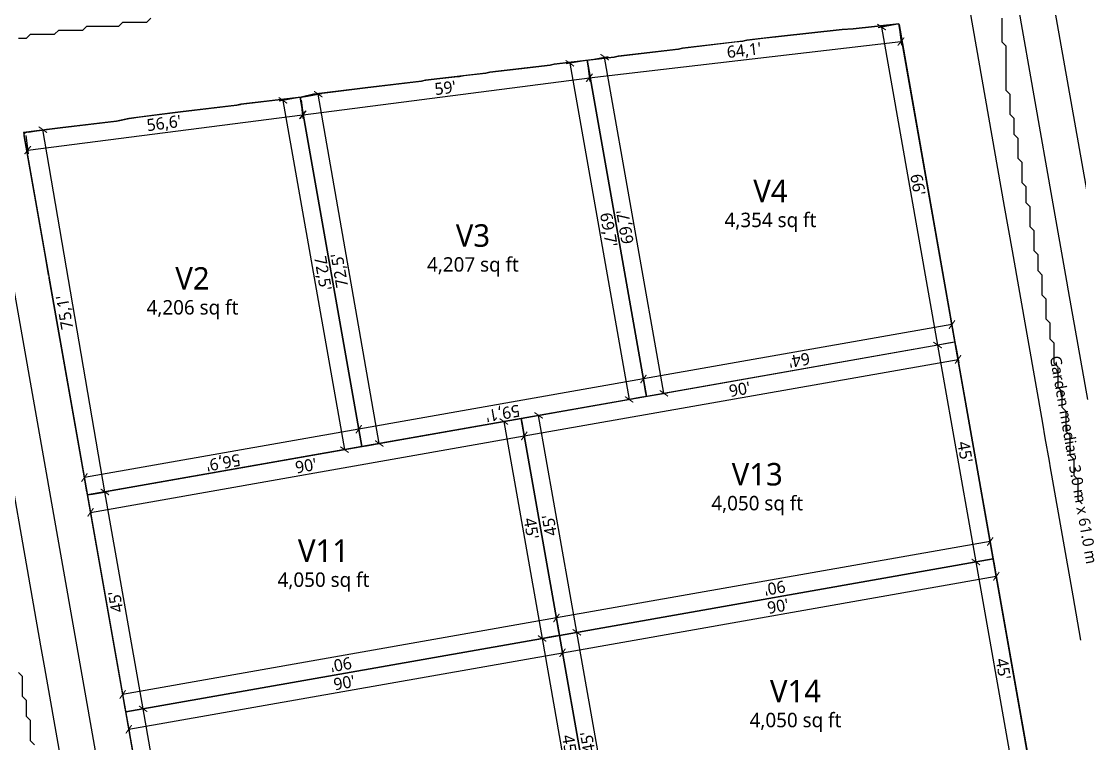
# Model space of a CAD drawing. Header units: metres. Extents: x 77 to 647, y -942 to -10.
# Drawn here: x 313.7 to 379.6, y -155.4 to -110.4 of the extents above; entities that cross this region are included whole.
import ezdxf
from ezdxf.enums import TextEntityAlignment as Align

# ---------------------------------------------------------------- set-up
doc = ezdxf.new("R2010")
doc.units = ezdxf.units.M
for name, color, linetype in [('DIM_MEDIANS', 94, 'Continuous'), ('DIM_PLOTS', 5, 'Continuous'), ('MEDIANS', 94, 'Continuous'), ('PLOT_TEXT', 7, 'Continuous'), ('PLOTS', 1, 'Continuous'), ('ROAD_CENTRELINE', 9, 'Continuous'), ('ROADS', 8, 'Continuous')]:
    doc.layers.add(name, color=color, linetype=linetype)
doc.styles.add('OpenSans', font='OpenSans-Regular.ttf')
doc.dimstyles.new('PLOT_FT', dxfattribs={"dimtxt": 0.75, "dimasz": 0.45, "dimexe": 0.225, "dimexo": 0.1875, "dimgap": 0.15, "dimtad": 1, "dimdec": 1, "dimlfac": 3.28084, "dimtxsty": 'OpenSans', "dimblk": 'ARCHTICK', "dimcen": 2.5, "dimazin": 3, "dimtfac": 1, "dimtmove": 0, "dimatfit": 3})
doc.dimstyles.new('ROAD_M', dxfattribs={"dimtxt": 1, "dimasz": 0.6, "dimexe": 0.3, "dimexo": 0.25, "dimgap": 0.2, "dimtad": 1, "dimdec": 1, "dimtxsty": 'OpenSans', "dimcen": 2.5, "dimazin": 3, "dimtfac": 1, "dimtmove": 0, "dimatfit": 3})

# ---------------------------------------------------------------- blocks, each defined once
blk = doc.blocks.new('_ARCHTICK')
at = {"color": 0, "linetype": 'BYBLOCK', "const_width": 0.15}
blk.add_lwpolyline([(-0.5, -0.5), (0.5, 0.5)], dxfattribs=at)
blk = doc.blocks.new('*D66')
at = {"color": 0}
for p, q in [((314.146, -117.285), (315.267, -117.093)), ((318.908, -139.694), (315.045, -117.131)), ((318.009, -139.848), (319.13, -139.656))]:
    blk.add_line(p, q, dxfattribs=at)
at = {"layer": 'Defpoints'}
for p in [(313.961, -117.316), (318.908, -139.694), (317.824, -139.88)]:
    blk.add_point(p, dxfattribs=at)
at = {"layer": 'DIM_PLOTS', "color": 0, "xscale": 0.44999999999999996, "yscale": 0.44999999999999996}
for p, rotation in [((315.045, -117.131), 99.71401635918555), ((318.908, -139.694), 279.71401635918556)]:
    blk.add_blockref('_ARCHTICK', p, dxfattribs=dict(at, rotation=rotation))
at = {"layer": 'DIM_PLOTS', "color": 0, "insert": (316.459, -128.501), "char_height": 0.75, "attachment_point": 5, "rotation": 99.71402, "style": 'OpenSans'}
blk.add_mtext("75,1'", dxfattribs=at)
blk = doc.blocks.new('*D67')
at = {"color": 0}
for p, q in [((331.101, -115.302), (331.246, -116.43)), ((314.101, -118.407), (331.217, -116.207)), ((313.985, -117.502), (314.13, -118.63))]:
    blk.add_line(p, q, dxfattribs=at)
at = {"layer": 'Defpoints'}
for p in [(331.077, -115.116), (313.961, -117.316), (314.101, -118.407)]:
    blk.add_point(p, dxfattribs=at)
at = {"layer": 'DIM_PLOTS', "color": 0, "xscale": 0.44999999999999996, "yscale": 0.44999999999999996}
for p, rotation in [((331.217, -116.207), 7.324298118362671), ((314.101, -118.407), 187.32429811836266)]:
    blk.add_blockref('_ARCHTICK', p, dxfattribs=dict(at, rotation=rotation))
at = {"layer": 'DIM_PLOTS', "color": 0, "insert": (322.592, -116.787), "char_height": 0.75, "attachment_point": 5, "rotation": 7.3243, "style": 'OpenSans'}
blk.add_mtext("56,6'", dxfattribs=at)
blk = doc.blocks.new('*D68')
at = {"color": 0}
for p, q in [((330.892, -115.149), (329.772, -115.346)), ((329.994, -115.307), (333.829, -137.058)), ((334.728, -136.9), (333.607, -137.097))]:
    blk.add_line(p, q, dxfattribs=at)
at = {"layer": 'Defpoints'}
for p in [(329.994, -115.307), (331.077, -115.116), (334.912, -136.867)]:
    blk.add_point(p, dxfattribs=at)
at = {"layer": 'DIM_PLOTS', "color": 0, "xscale": 0.44999999999999996, "yscale": 0.44999999999999996}
for p, rotation in [((329.994, -115.307), 100.00000000000016), ((333.829, -137.058), -79.99999999999984)]:
    blk.add_blockref('_ARCHTICK', p, dxfattribs=dict(at, rotation=rotation))
at = {"layer": 'DIM_PLOTS', "color": 0, "insert": (332.428, -126.092), "char_height": 0.75, "attachment_point": 5, "rotation": 280, "style": 'OpenSans'}
blk.add_mtext("72,5'", dxfattribs=at)
blk = doc.blocks.new('*D69')
at = {"color": 0}
for p, q in [((334.721, -135.784), (317.633, -138.797)), ((334.88, -136.683), (334.682, -135.562)), ((317.791, -139.695), (317.594, -138.575))]:
    blk.add_line(p, q, dxfattribs=at)
at = {"layer": 'Defpoints'}
for p in [(334.721, -135.784), (334.912, -136.867), (317.824, -139.88)]:
    blk.add_point(p, dxfattribs=at)
at = {"layer": 'DIM_PLOTS', "color": 0, "xscale": 0.44999999999999996, "yscale": 0.44999999999999996}
for p, rotation in [((334.721, -135.784), 9.998869683989852), ((317.633, -138.797), -170.00113031601015)]:
    blk.add_blockref('_ARCHTICK', p, dxfattribs=dict(at, rotation=rotation))
at = {"layer": 'DIM_PLOTS', "color": 0, "insert": (326.268, -137.807), "char_height": 0.75, "attachment_point": 5, "rotation": 189.99887, "style": 'OpenSans'}
blk.add_mtext("56,9'", dxfattribs=at)
blk = doc.blocks.new('*D70')
at = {"color": 0}
for p, q in [((348.972, -112.993), (349.117, -114.121)), ((331.255, -116.203), (349.088, -113.898)), ((331.138, -115.298), (331.283, -116.426))]:
    blk.add_line(p, q, dxfattribs=at)
at = {"layer": 'Defpoints'}
for p in [(348.948, -112.807), (331.114, -115.112), (331.255, -116.203)]:
    blk.add_point(p, dxfattribs=at)
at = {"layer": 'DIM_PLOTS', "color": 0, "xscale": 0.44999999999999996, "yscale": 0.44999999999999996}
for p, rotation in [((349.088, -113.898), 7.363004486231225), ((331.255, -116.203), 187.36300448623123)]:
    blk.add_blockref('_ARCHTICK', p, dxfattribs=dict(at, rotation=rotation))
at = {"layer": 'DIM_PLOTS', "color": 0, "insert": (340.104, -114.53), "char_height": 0.75, "attachment_point": 5, "rotation": 7.363, "style": 'OpenSans'}
blk.add_mtext("59'", dxfattribs=at)
blk = doc.blocks.new('*D71')
at = {"color": 0}
for p, q in [((348.763, -112.84), (347.643, -113.037)), ((347.864, -112.998), (351.555, -133.933)), ((352.454, -133.774), (351.334, -133.972))]:
    blk.add_line(p, q, dxfattribs=at)
at = {"layer": 'Defpoints'}
for p in [(347.864, -112.998), (348.948, -112.807), (352.639, -133.742)]:
    blk.add_point(p, dxfattribs=at)
at = {"layer": 'DIM_PLOTS', "color": 0, "xscale": 0.44999999999999996, "yscale": 0.44999999999999996}
for p, rotation in [((347.864, -112.998), 99.99999999999946), ((351.555, -133.933), -80.00000000000054)]:
    blk.add_blockref('_ARCHTICK', p, dxfattribs=dict(at, rotation=rotation))
at = {"layer": 'DIM_PLOTS', "color": 0, "insert": (350.227, -123.374), "char_height": 0.75, "attachment_point": 5, "rotation": 280, "style": 'OpenSans'}
blk.add_mtext("69,7'", dxfattribs=at)
blk = doc.blocks.new('*D72')
at = {"color": 0}
for p, q in [((352.606, -133.557), (352.409, -132.437)), ((352.448, -132.658), (334.721, -135.784)), ((334.88, -136.683), (334.682, -135.562))]:
    blk.add_line(p, q, dxfattribs=at)
at = {"layer": 'Defpoints'}
for p in [(352.448, -132.658), (352.639, -133.742), (334.912, -136.867)]:
    blk.add_point(p, dxfattribs=at)
at = {"layer": 'DIM_PLOTS', "color": 0, "xscale": 0.44999999999999996, "yscale": 0.44999999999999996}
for p, rotation in [((352.448, -132.658), 9.99999190835814), ((334.721, -135.784), -170.00000809164186)]:
    blk.add_blockref('_ARCHTICK', p, dxfattribs=dict(at, rotation=rotation))
at = {"layer": 'DIM_PLOTS', "color": 0, "insert": (343.676, -134.738), "char_height": 0.75, "attachment_point": 5, "rotation": 189.99999, "style": 'OpenSans'}
blk.add_mtext("59,1'", dxfattribs=at)
blk = doc.blocks.new('*D73')
at = {"color": 0}
for p, q in [((331.298, -115.08), (332.419, -114.884)), ((335.996, -136.678), (332.197, -114.923)), ((335.097, -136.835), (336.217, -136.639))]:
    blk.add_line(p, q, dxfattribs=at)
at = {"layer": 'Defpoints'}
for p in [(331.114, -115.112), (334.912, -136.867), (335.996, -136.678)]:
    blk.add_point(p, dxfattribs=at)
at = {"layer": 'DIM_PLOTS', "color": 0, "xscale": 0.44999999999999996, "yscale": 0.44999999999999996}
for p, rotation in [((332.197, -114.923), 99.90441199166234), ((335.996, -136.678), 279.90441199166236)]:
    blk.add_blockref('_ARCHTICK', p, dxfattribs=dict(at, rotation=rotation))
at = {"layer": 'DIM_PLOTS', "color": 0, "insert": (333.579, -125.891), "char_height": 0.75, "attachment_point": 5, "rotation": 99.90441, "style": 'OpenSans'}
blk.add_mtext("72,5'", dxfattribs=at)
blk = doc.blocks.new('*D74')
at = {"color": 0}
for p, q in [((368.175, -110.583), (367.055, -110.78)), ((367.276, -110.741), (370.766, -130.545)), ((371.665, -130.386), (370.545, -130.584))]:
    blk.add_line(p, q, dxfattribs=at)
at = {"layer": 'Defpoints'}
for p in [(367.276, -110.741), (368.36, -110.55), (371.85, -130.354)]:
    blk.add_point(p, dxfattribs=at)
at = {"layer": 'DIM_PLOTS', "color": 0, "xscale": 0.44999999999999996, "yscale": 0.44999999999999996}
for p, rotation in [((367.276, -110.741), 99.99501179006636), ((370.766, -130.545), -80.00498820993364)]:
    blk.add_blockref('_ARCHTICK', p, dxfattribs=dict(at, rotation=rotation))
at = {"layer": 'DIM_PLOTS', "color": 0, "insert": (369.538, -120.552), "char_height": 0.75, "attachment_point": 5, "rotation": 279.99501, "style": 'OpenSans'}
blk.add_mtext("66'", dxfattribs=at)
blk = doc.blocks.new('*D75')
at = {"color": 0}
for p, q in [((371.817, -130.169), (371.62, -129.049)), ((371.659, -129.27), (352.448, -132.658)), ((352.606, -133.557), (352.409, -132.437))]:
    blk.add_line(p, q, dxfattribs=at)
at = {"layer": 'Defpoints'}
for p in [(371.659, -129.27), (371.85, -130.354), (352.639, -133.742)]:
    blk.add_point(p, dxfattribs=at)
at = {"layer": 'DIM_PLOTS', "color": 0, "xscale": 0.44999999999999996, "yscale": 0.44999999999999996}
for p, rotation in [((371.659, -129.27), 10.00100293500654), ((352.448, -132.658), -169.99899706499346)]:
    blk.add_blockref('_ARCHTICK', p, dxfattribs=dict(at, rotation=rotation))
at = {"layer": 'DIM_PLOTS', "color": 0, "insert": (362.144, -131.481), "char_height": 0.75, "attachment_point": 5, "rotation": 190.001, "style": 'OpenSans'}
blk.add_mtext("64'", dxfattribs=at)
blk = doc.blocks.new('*D76')
at = {"color": 0}
for p, q in [((349.132, -112.775), (350.252, -112.577)), ((353.722, -133.551), (350.031, -112.616)), ((352.823, -133.709), (353.944, -133.511))]:
    blk.add_line(p, q, dxfattribs=at)
at = {"layer": 'Defpoints'}
for p in [(348.948, -112.807), (352.639, -133.742), (353.722, -133.551)]:
    blk.add_point(p, dxfattribs=at)
at = {"layer": 'DIM_PLOTS', "color": 0, "xscale": 0.44999999999999996, "yscale": 0.44999999999999996}
for p, rotation in [((350.031, -112.616), 99.99999999999946), ((353.722, -133.551), 279.99999999999943)]:
    blk.add_blockref('_ARCHTICK', p, dxfattribs=dict(at, rotation=rotation))
at = {"layer": 'DIM_PLOTS', "color": 0, "insert": (351.359, -123.175), "char_height": 0.75, "attachment_point": 5, "rotation": 100, "style": 'OpenSans'}
blk.add_mtext("69,7'", dxfattribs=at)
blk = doc.blocks.new('*D77')
at = {"color": 0}
for p, q in [((368.381, -110.736), (368.513, -111.866)), ((349.075, -113.9), (368.487, -111.643)), ((348.969, -112.994), (349.101, -114.124))]:
    blk.add_line(p, q, dxfattribs=at)
at = {"layer": 'Defpoints'}
for p in [(368.36, -110.55), (348.948, -112.807), (349.075, -113.9)]:
    blk.add_point(p, dxfattribs=at)
at = {"layer": 'DIM_PLOTS', "color": 0, "xscale": 0.44999999999999996, "yscale": 0.44999999999999996}
for p, rotation in [((368.487, -111.643), 6.632954652393884), ((349.075, -113.9), 186.6329546523939)]:
    blk.add_blockref('_ARCHTICK', p, dxfattribs=dict(at, rotation=rotation))
at = {"layer": 'DIM_PLOTS', "color": 0, "insert": (358.72, -112.25), "char_height": 0.75, "attachment_point": 5, "rotation": 6.63295, "style": 'OpenSans'}
blk.add_mtext("64,1'", dxfattribs=at)
blk = doc.blocks.new('*D102')
at = {"color": 0}
for p, q in [((318.008, -139.848), (319.128, -139.65)), ((321.289, -153.197), (318.907, -139.689)), ((320.39, -153.355), (321.51, -153.158))]:
    blk.add_line(p, q, dxfattribs=at)
at = {"layer": 'Defpoints'}
for p in [(317.824, -139.88), (320.205, -153.388), (321.289, -153.197)]:
    blk.add_point(p, dxfattribs=at)
at = {"layer": 'DIM_PLOTS', "color": 0, "xscale": 0.44999999999999996, "yscale": 0.44999999999999996}
for p, rotation in [((318.907, -139.689), 100.00000000000007), ((321.289, -153.197), 280.00000000000006)]:
    blk.add_blockref('_ARCHTICK', p, dxfattribs=dict(at, rotation=rotation))
at = {"layer": 'DIM_PLOTS', "color": 0, "insert": (319.581, -146.534), "char_height": 0.75, "attachment_point": 5, "rotation": 100, "style": 'OpenSans'}
blk.add_mtext("45'", dxfattribs=at)
blk = doc.blocks.new('*D103')
at = {"color": 0}
for p, q in [((344.869, -135.302), (345.067, -136.422)), ((318.015, -140.964), (345.027, -136.201)), ((317.856, -140.065), (318.054, -141.185))]:
    blk.add_line(p, q, dxfattribs=at)
at = {"layer": 'Defpoints'}
for p in [(344.836, -135.117), (317.824, -139.88), (318.015, -140.964)]:
    blk.add_point(p, dxfattribs=at)
at = {"layer": 'DIM_PLOTS', "color": 0, "xscale": 0.44999999999999996, "yscale": 0.44999999999999996}
for p, rotation in [((345.027, -136.201), 10.000000000000012), ((318.015, -140.964), 190)]:
    blk.add_blockref('_ARCHTICK', p, dxfattribs=dict(at, rotation=rotation))
at = {"layer": 'DIM_PLOTS', "color": 0, "insert": (331.43, -138.065), "char_height": 0.75, "attachment_point": 5, "rotation": 10, "style": 'OpenSans'}
blk.add_mtext("90'", dxfattribs=at)
blk = doc.blocks.new('*D104')
at = {"color": 0}
for p, q in [((344.652, -135.15), (343.532, -135.347)), ((343.753, -135.308), (346.135, -148.816)), ((347.034, -148.657), (345.913, -148.855))]:
    blk.add_line(p, q, dxfattribs=at)
at = {"layer": 'Defpoints'}
for p in [(344.836, -135.117), (343.753, -135.308), (347.218, -148.625)]:
    blk.add_point(p, dxfattribs=at)
at = {"layer": 'DIM_PLOTS', "color": 0, "xscale": 0.44999999999999996, "yscale": 0.44999999999999996}
for p, rotation in [((343.753, -135.308), 100.00000000000007), ((346.135, -148.816), -79.99999999999993)]:
    blk.add_blockref('_ARCHTICK', p, dxfattribs=dict(at, rotation=rotation))
at = {"layer": 'DIM_PLOTS', "color": 0, "insert": (345.461, -141.971), "char_height": 0.75, "attachment_point": 5, "rotation": 280, "style": 'OpenSans'}
blk.add_mtext("45'", dxfattribs=at)
blk = doc.blocks.new('*D105')
at = {"color": 0}
for p, q in [((347.027, -147.542), (320.014, -152.305)), ((347.186, -148.44), (346.988, -147.32)), ((320.173, -153.203), (319.975, -152.083))]:
    blk.add_line(p, q, dxfattribs=at)
at = {"layer": 'Defpoints'}
for p in [(347.027, -147.542), (347.218, -148.625), (320.205, -153.388)]:
    blk.add_point(p, dxfattribs=at)
at = {"layer": 'DIM_PLOTS', "color": 0, "xscale": 0.44999999999999996, "yscale": 0.44999999999999996}
for p, rotation in [((347.027, -147.542), 10.000000000000028), ((320.014, -152.305), -169.99999999999997)]:
    blk.add_blockref('_ARCHTICK', p, dxfattribs=dict(at, rotation=rotation))
at = {"layer": 'DIM_PLOTS', "color": 0, "insert": (333.612, -150.44), "char_height": 0.75, "attachment_point": 5, "rotation": 190, "style": 'OpenSans'}
blk.add_mtext("90'", dxfattribs=at)
blk = doc.blocks.new('*D106')
at = {"color": 0}
for p, q in [((320.39, -153.355), (321.51, -153.158)), ((323.67, -166.705), (321.289, -153.197)), ((322.772, -166.863), (323.892, -166.666))]:
    blk.add_line(p, q, dxfattribs=at)
at = {"layer": 'Defpoints'}
for p in [(320.205, -153.388), (323.67, -166.705), (322.587, -166.896)]:
    blk.add_point(p, dxfattribs=at)
at = {"layer": 'DIM_PLOTS', "color": 0, "xscale": 0.44999999999999996, "yscale": 0.44999999999999996}
for p, rotation in [((321.289, -153.197), 100.00000000000007), ((323.67, -166.705), 280.00000000000006)]:
    blk.add_blockref('_ARCHTICK', p, dxfattribs=dict(at, rotation=rotation))
at = {"layer": 'DIM_PLOTS', "color": 0, "insert": (321.962, -160.042), "char_height": 0.75, "attachment_point": 5, "rotation": 100, "style": 'OpenSans'}
blk.add_mtext("45'", dxfattribs=at)
blk = doc.blocks.new('*D107')
at = {"color": 0}
for p, q in [((347.251, -148.81), (347.448, -149.93)), ((320.396, -154.471), (347.409, -149.708)), ((320.238, -153.573), (320.435, -154.693))]:
    blk.add_line(p, q, dxfattribs=at)
at = {"layer": 'Defpoints'}
for p in [(347.218, -148.625), (320.205, -153.388), (320.396, -154.471)]:
    blk.add_point(p, dxfattribs=at)
at = {"layer": 'DIM_PLOTS', "color": 0, "xscale": 0.44999999999999996, "yscale": 0.44999999999999996}
for p, rotation in [((347.409, -149.708), 10.000000000000012), ((320.396, -154.471), 190)]:
    blk.add_blockref('_ARCHTICK', p, dxfattribs=dict(at, rotation=rotation))
at = {"layer": 'DIM_PLOTS', "color": 0, "insert": (333.812, -151.573), "char_height": 0.75, "attachment_point": 5, "rotation": 10, "style": 'OpenSans'}
blk.add_mtext("90'", dxfattribs=at)
blk = doc.blocks.new('*D108')
at = {"color": 0}
for p, q in [((347.034, -148.657), (345.913, -148.855)), ((346.135, -148.816), (348.517, -162.324)), ((349.415, -162.165), (348.295, -162.363))]:
    blk.add_line(p, q, dxfattribs=at)
at = {"layer": 'Defpoints'}
for p in [(346.135, -148.816), (347.218, -148.625), (349.6, -162.133)]:
    blk.add_point(p, dxfattribs=at)
at = {"layer": 'DIM_PLOTS', "color": 0, "xscale": 0.44999999999999996, "yscale": 0.44999999999999996}
for p, rotation in [((346.135, -148.816), 100.00000000000007), ((348.517, -162.324), -79.99999999999993)]:
    blk.add_blockref('_ARCHTICK', p, dxfattribs=dict(at, rotation=rotation))
at = {"layer": 'DIM_PLOTS', "color": 0, "insert": (347.843, -155.479), "char_height": 0.75, "attachment_point": 5, "rotation": 280, "style": 'OpenSans'}
blk.add_mtext("45'", dxfattribs=at)
blk = doc.blocks.new('*D110')
at = {"color": 0}
for p, q in [((371.665, -130.387), (370.545, -130.584)), ((370.767, -130.545), (373.149, -144.053)), ((374.047, -143.894), (372.927, -144.092))]:
    blk.add_line(p, q, dxfattribs=at)
at = {"layer": 'Defpoints'}
for p in [(371.85, -130.354), (370.767, -130.545), (374.232, -143.862)]:
    blk.add_point(p, dxfattribs=at)
at = {"layer": 'DIM_PLOTS', "color": 0, "xscale": 0.44999999999999996, "yscale": 0.44999999999999996}
for p, rotation in [((370.767, -130.545), 100.00000000000007), ((373.149, -144.053), -79.99999999999993)]:
    blk.add_blockref('_ARCHTICK', p, dxfattribs=dict(at, rotation=rotation))
at = {"layer": 'DIM_PLOTS', "color": 0, "insert": (372.475, -137.208), "char_height": 0.75, "attachment_point": 5, "rotation": 280, "style": 'OpenSans'}
blk.add_mtext("45'", dxfattribs=at)
blk = doc.blocks.new('*D111')
at = {"color": 0}
for p, q in [((374.041, -142.778), (347.027, -147.542)), ((374.199, -143.677), (374.002, -142.557)), ((347.186, -148.44), (346.988, -147.32))]:
    blk.add_line(p, q, dxfattribs=at)
at = {"layer": 'Defpoints'}
for p in [(374.041, -142.778), (374.232, -143.862), (347.218, -148.625)]:
    blk.add_point(p, dxfattribs=at)
at = {"layer": 'DIM_PLOTS', "color": 0, "xscale": 0.44999999999999996, "yscale": 0.44999999999999996}
for p, rotation in [((374.041, -142.778), 9.999999999999915), ((347.027, -147.542), -170.00000000000009)]:
    blk.add_blockref('_ARCHTICK', p, dxfattribs=dict(at, rotation=rotation))
at = {"layer": 'DIM_PLOTS', "color": 0, "insert": (360.625, -145.677), "char_height": 0.75, "attachment_point": 5, "rotation": 190, "style": 'OpenSans'}
blk.add_mtext("90'", dxfattribs=at)
blk = doc.blocks.new('*D112')
at = {"color": 0}
for p, q in [((345.021, -135.085), (346.141, -134.887)), ((348.301, -148.434), (345.92, -134.926)), ((347.403, -148.592), (348.523, -148.395))]:
    blk.add_line(p, q, dxfattribs=at)
at = {"layer": 'Defpoints'}
for p in [(344.836, -135.117), (347.218, -148.625), (348.301, -148.434)]:
    blk.add_point(p, dxfattribs=at)
at = {"layer": 'DIM_PLOTS', "color": 0, "xscale": 0.44999999999999996, "yscale": 0.44999999999999996}
for p, rotation in [((345.92, -134.926), 100.00000000000007), ((348.301, -148.434), 280.00000000000006)]:
    blk.add_blockref('_ARCHTICK', p, dxfattribs=dict(at, rotation=rotation))
at = {"layer": 'DIM_PLOTS', "color": 0, "insert": (346.594, -141.771), "char_height": 0.75, "attachment_point": 5, "rotation": 100, "style": 'OpenSans'}
blk.add_mtext("45'", dxfattribs=at)
blk = doc.blocks.new('*D113')
at = {"color": 0}
for p, q in [((371.883, -130.539), (372.08, -131.659)), ((345.027, -136.201), (372.041, -131.437)), ((344.869, -135.302), (345.067, -136.422))]:
    blk.add_line(p, q, dxfattribs=at)
at = {"layer": 'Defpoints'}
for p in [(371.85, -130.354), (344.836, -135.117), (345.027, -136.201)]:
    blk.add_point(p, dxfattribs=at)
at = {"layer": 'DIM_PLOTS', "color": 0, "xscale": 0.44999999999999996, "yscale": 0.44999999999999996}
for p, rotation in [((372.041, -131.437), 9.999999999999915), ((345.027, -136.201), 189.99999999999991)]:
    blk.add_blockref('_ARCHTICK', p, dxfattribs=dict(at, rotation=rotation))
at = {"layer": 'DIM_PLOTS', "color": 0, "insert": (358.443, -133.302), "char_height": 0.75, "attachment_point": 5, "rotation": 10, "style": 'OpenSans'}
blk.add_mtext("90'", dxfattribs=at)
blk = doc.blocks.new('*D114')
at = {"color": 0}
for p, q in [((374.047, -143.894), (372.927, -144.092)), ((373.149, -144.053), (375.53, -157.56)), ((376.429, -157.402), (375.309, -157.599))]:
    blk.add_line(p, q, dxfattribs=at)
at = {"layer": 'Defpoints'}
for p in [(373.149, -144.053), (374.232, -143.862), (376.614, -157.369)]:
    blk.add_point(p, dxfattribs=at)
at = {"layer": 'DIM_PLOTS', "color": 0, "xscale": 0.44999999999999996, "yscale": 0.44999999999999996}
for p, rotation in [((373.149, -144.053), 100.00000000000007), ((375.53, -157.56), -79.99999999999993)]:
    blk.add_blockref('_ARCHTICK', p, dxfattribs=dict(at, rotation=rotation))
at = {"layer": 'DIM_PLOTS', "color": 0, "insert": (374.856, -150.715), "char_height": 0.75, "attachment_point": 5, "rotation": 280, "style": 'OpenSans'}
blk.add_mtext("45'", dxfattribs=at)
blk = doc.blocks.new('*D116')
at = {"color": 0}
for p, q in [((347.403, -148.592), (348.523, -148.395)), ((350.683, -161.942), (348.301, -148.434)), ((349.785, -162.1), (350.905, -161.902))]:
    blk.add_line(p, q, dxfattribs=at)
at = {"layer": 'Defpoints'}
for p in [(347.218, -148.625), (349.6, -162.133), (350.683, -161.942)]:
    blk.add_point(p, dxfattribs=at)
at = {"layer": 'DIM_PLOTS', "color": 0, "xscale": 0.44999999999999996, "yscale": 0.44999999999999996}
for p, rotation in [((348.301, -148.434), 100.00000000000007), ((350.683, -161.942), 280.00000000000006)]:
    blk.add_blockref('_ARCHTICK', p, dxfattribs=dict(at, rotation=rotation))
at = {"layer": 'DIM_PLOTS', "color": 0, "insert": (348.975, -155.279), "char_height": 0.75, "attachment_point": 5, "rotation": 100, "style": 'OpenSans'}
blk.add_mtext("45'", dxfattribs=at)
blk = doc.blocks.new('*D117')
at = {"color": 0}
for p, q in [((374.264, -144.046), (374.462, -145.167)), ((347.409, -149.708), (374.423, -144.945)), ((347.251, -148.81), (347.448, -149.93))]:
    blk.add_line(p, q, dxfattribs=at)
at = {"layer": 'Defpoints'}
for p in [(374.232, -143.862), (347.218, -148.625), (347.409, -149.708)]:
    blk.add_point(p, dxfattribs=at)
at = {"layer": 'DIM_PLOTS', "color": 0, "xscale": 0.44999999999999996, "yscale": 0.44999999999999996}
for p, rotation in [((374.423, -144.945), 9.999999999999915), ((347.409, -149.708), 189.99999999999991)]:
    blk.add_blockref('_ARCHTICK', p, dxfattribs=dict(at, rotation=rotation))
at = {"layer": 'DIM_PLOTS', "color": 0, "insert": (360.825, -146.81), "char_height": 0.75, "attachment_point": 5, "rotation": 10, "style": 'OpenSans'}
blk.add_mtext("90'", dxfattribs=at)
blk = doc.blocks.new('_CLOSEDFILLED')
at = {"color": 0, "linetype": 'BYBLOCK'}
blk.add_solid([(-1, 0.16), (0, 0), (-1, -0.16)], dxfattribs=at)
blk = doc.blocks.new('*D240')
at = {"color": 0}
for p, q in [((375.969, -109.043), (378.185, -108.652)), ((377.994, -109.295), (388.38, -168.215)), ((386.564, -169.144), (388.78, -168.754))]:
    blk.add_line(p, q, dxfattribs=at)
at = {"layer": 'Defpoints'}
for p in [(377.89, -108.704), (375.723, -109.086), (386.317, -169.188)]:
    blk.add_point(p, dxfattribs=at)
at = {"layer": 'DIM_MEDIANS', "color": 0, "xscale": 0.6, "yscale": 0.6}
for p, rotation in [((377.89, -108.704), 99.99724191199059), ((388.484, -168.806), -80.00275808800941)]:
    blk.add_blockref('_CLOSEDFILLED', p, dxfattribs=dict(at, rotation=rotation))
at = {"layer": 'DIM_MEDIANS', "color": 0, "insert": (383.876, -138.634), "char_height": 1, "attachment_point": 5, "rotation": 279.99724, "style": 'OpenSans'}
blk.add_mtext('61 m', dxfattribs=at)
blk = doc.blocks.new('*D241')
at = {"color": 0}
for p, q in [((309.514, -117.256), (311.73, -116.865)), ((311.539, -117.508), (328.743, -215.058)), ((326.927, -215.988), (329.143, -215.597))]:
    blk.add_line(p, q, dxfattribs=at)
at = {"layer": 'Defpoints'}
for p in [(309.268, -117.299), (311.434, -116.917), (326.681, -216.031)]:
    blk.add_point(p, dxfattribs=at)
at = {"layer": 'DIM_MEDIANS', "color": 0, "xscale": 0.6, "yscale": 0.6}
for p, rotation in [((311.434, -116.917), 100.0021062878762), ((328.847, -215.649), -79.9978937121238)]:
    blk.add_blockref('_CLOSEDFILLED', p, dxfattribs=dict(at, rotation=rotation))
at = {"layer": 'DIM_MEDIANS', "color": 0, "insert": (320.83, -166.161), "char_height": 1, "attachment_point": 5, "rotation": 280.00211, "style": 'OpenSans'}
blk.add_mtext('100,3 m', dxfattribs=at)

msp = doc.modelspace()

# ---------------------------------------------------------------- linework, layer by layer
at = {"layer": 'MEDIANS'}
for points in [[(375.763, -109.354), (377.885, -121.387), (378.799, -126.566), (378.905, -127.168), (380.101, -133.945)], [(379.696, -148.924), (379.208, -146.159), (377.886, -138.656), (377.802, -138.182), (377.731, -137.781), (377.473, -136.314), (377.315, -135.417), (375.421, -124.673), (374.934, -121.909), (372.765, -109.608)], [(312.037, -133), (314.906, -149.271), (315.148, -150.647), (317.121, -161.832), (318, -166.819), (319.182, -173.523), (320.76, -182.47)]]:
    msp.add_lwpolyline(points, dxfattribs=at)
at = {"layer": 'PLOTS'}
for points in [[(350.612, -112.612), (350.612, -112.612), (350.63, -112.61), (350.875, -112.551), (350.88, -112.55), (350.885, -112.549), (354.612, -112.112), (354.612, -112.112), (354.63, -112.11), (354.875, -112.051), (354.88, -112.05), (354.885, -112.049), (358.149, -111.666), (358.63, -111.61), (358.875, -111.551), (358.88, -111.55), (358.885, -111.549), (359.885, -111.433), (360.678, -111.34), (360.68, -111.34), (360.682, -111.34), (360.851, -111.33), (360.851, -111.33), (360.86, -111.33), (364.818, -110.89), (364.82, -110.89), (364.822, -110.89), (365.51, -110.85), (368.36, -110.55), (368.363, -110.576), (371.849, -130.35), (371.849, -130.35), (371.85, -130.354), (371.846, -130.355), (371.846, -130.355), (352.639, -133.742), (348.948, -112.807), (350.612, -112.612)], [(331.114, -115.112), (331.114, -115.112), (331.13, -115.11), (331.146, -115.106), (331.146, -115.106), (331.897, -114.933), (331.904, -114.932), (331.916, -114.929), (331.923, -114.928), (332.622, -114.838), (334.619, -114.58), (334.62, -114.58), (335.119, -114.52), (338.612, -114.112), (338.63, -114.11), (338.864, -114.054), (338.873, -114.052), (338.887, -114.049), (338.896, -114.048), (339.588, -113.967), (340.885, -113.815), (340.893, -113.814), (340.901, -113.813), (340.916, -113.813), (340.921, -113.813), (340.936, -113.815), (340.965, -113.816), (340.994, -113.814), (341.023, -113.809), (341.052, -113.802), (341.074, -113.794), (341.076, -113.793), (341.08, -113.792), (341.08, -113.792), (341.287, -113.768), (342.612, -113.612), (342.612, -113.612), (342.63, -113.61), (342.875, -113.551), (342.88, -113.55), (342.885, -113.549), (345.22, -113.275), (346.63, -113.11), (346.875, -113.051), (346.88, -113.05), (346.885, -113.049), (348.948, -112.807), (352.639, -133.742), (344.837, -135.117), (344.837, -135.117), (334.912, -136.867), (331.077, -115.116), (331.114, -115.112)], [(315.428, -126.249), (315.417, -126.221), (315.417, -126.221), (315.412, -126.207), (315.41, -126.203), (315.406, -126.188), (315.404, -126.18), (315.403, -126.173), (315.16, -124.796), (313.877, -117.52), (313.876, -117.512), (313.875, -117.504), (313.874, -117.489), (313.874, -117.484), (313.874, -117.468), (313.874, -117.463), (313.876, -117.448), (313.877, -117.443), (313.881, -117.429), (313.882, -117.424), (313.887, -117.41), (313.889, -117.405), (313.895, -117.391), (313.898, -117.387), (313.905, -117.374), (313.908, -117.369), (313.917, -117.357), (313.92, -117.353), (313.93, -117.342), (313.934, -117.338), (313.945, -117.328), (313.949, -117.325), (313.961, -117.316), (313.965, -117.313), (313.978, -117.306), (313.983, -117.303), (313.997, -117.297), (314.001, -117.295), (314.016, -117.29), (314.021, -117.289), (314.035, -117.285), (314.044, -117.284), (314.051, -117.283), (314.051, -117.283), (314.195, -117.264), (315.619, -117.08), (315.62, -117.08), (316.119, -117.02), (319.614, -116.612), (319.63, -116.61), (319.95, -116.536), (320.397, -116.433), (320.404, -116.432), (320.416, -116.429), (320.423, -116.428), (321.122, -116.338), (323.119, -116.08), (323.12, -116.08), (323.619, -116.02), (327.112, -115.612), (327.13, -115.61), (327.364, -115.554), (327.373, -115.552), (327.387, -115.549), (327.396, -115.548), (331.077, -115.116), (334.912, -136.867), (317.831, -139.879), (317.824, -139.88), (317.822, -139.873), (315.443, -126.38), (315.442, -126.373), (315.443, -126.365), (315.443, -126.336), (315.441, -126.306), (315.436, -126.277), (315.428, -126.249)], [(344.836, -135.117), (371.85, -130.354), (374.232, -143.862), (347.218, -148.625), (344.836, -135.117)], [(317.824, -139.88), (344.836, -135.117), (347.218, -148.625), (320.205, -153.388), (317.824, -139.88)], [(347.218, -148.625), (374.232, -143.862), (376.614, -157.369), (349.6, -162.133), (347.218, -148.625)], [(320.205, -153.388), (347.218, -148.625), (349.6, -162.133), (322.587, -166.896), (320.205, -153.388)]]:
    msp.add_lwpolyline(points, close=True, dxfattribs=at)
at = {"layer": 'ROAD_CENTRELINE'}
for points in [[(313.53, -111.432), (313.78, -111.432), (314.03, -111.432), (314.28, -111.182), (314.53, -111.182), (314.78, -111.182), (315.03, -111.182), (315.28, -111.182), (315.53, -111.182), (315.78, -111.182), (316.03, -110.932), (316.28, -110.932), (316.53, -110.932), (316.78, -110.932), (317.03, -110.932), (317.28, -110.932), (317.53, -110.932), (317.78, -110.682), (318.03, -110.682), (318.28, -110.682), (318.53, -110.682), (318.78, -110.682), (319.03, -110.682), (319.28, -110.682), (319.53, -110.682), (319.78, -110.682), (320.03, -110.432), (320.28, -110.432), (320.53, -110.432), (320.78, -110.432), (321.03, -110.432), (321.28, -110.432), (321.53, -110.432), (321.78, -110.182)], [(379.78, -140.432), (379.53, -140.182), (379.53, -139.932), (379.53, -139.682), (379.53, -139.432), (379.53, -139.182), (379.53, -138.932), (379.28, -138.682), (379.28, -138.432), (379.28, -138.182), (379.28, -137.932), (379.28, -137.682), (379.03, -137.432), (379.03, -137.182), (379.03, -136.932), (379.03, -136.682), (379.03, -136.432), (379.03, -136.182), (378.78, -135.932), (378.78, -135.682), (378.78, -135.432), (378.78, -135.182), (378.78, -134.932), (378.78, -134.682), (378.53, -134.432), (378.53, -134.182), (378.53, -133.932), (378.53, -133.682), (378.53, -133.432), (378.28, -133.182), (378.28, -132.932), (378.28, -132.682), (378.28, -132.432), (378.28, -132.182), (378.28, -131.932), (378.03, -131.682), (378.03, -131.432), (378.03, -131.182), (378.03, -130.932), (378.03, -130.682), (378.03, -130.432), (377.78, -130.182), (377.78, -129.932), (377.78, -129.682), (377.78, -129.432), (377.78, -129.182), (377.53, -128.932), (377.53, -128.682), (377.53, -128.432), (377.53, -128.182), (377.53, -127.932), (377.53, -127.682), (377.28, -127.432), (377.28, -127.182), (377.28, -126.932), (377.28, -126.682), (377.28, -126.432), (377.28, -126.182), (377.03, -125.932), (377.03, -125.682), (377.03, -125.432), (377.03, -125.182), (377.03, -124.932), (376.78, -124.682), (376.78, -124.432), (376.78, -124.182), (376.78, -123.932), (376.78, -123.682), (376.78, -123.432), (376.53, -123.182), (376.53, -122.932), (376.53, -122.682), (376.53, -122.432), (376.53, -122.182), (376.53, -121.932), (376.28, -121.682), (376.28, -121.432), (376.28, -121.182), (376.28, -120.932), (376.28, -120.682), (376.03, -120.432), (376.03, -120.182), (376.03, -119.932), (376.03, -119.682), (376.03, -119.432), (376.03, -119.182), (375.78, -118.932), (375.78, -118.682), (375.78, -118.432), (375.78, -118.182), (375.78, -117.932), (375.78, -117.682), (375.53, -117.432), (375.53, -117.182), (375.53, -116.932), (375.53, -116.682), (375.53, -116.432), (375.28, -116.182), (375.28, -115.932), (375.28, -115.682), (375.28, -115.432), (375.28, -115.182), (375.28, -114.932), (375.03, -114.682), (375.03, -114.432), (375.03, -114.182), (375.03, -113.932), (375.03, -113.682), (375.03, -113.432), (375.03, -113.182), (375.03, -112.932), (375.03, -112.682), (375.03, -112.432), (375.03, -112.182), (375.03, -111.932), (374.78, -111.682), (374.78, -111.432), (374.78, -111.182), (374.78, -110.932), (374.78, -110.682), (374.78, -110.432), (374.78, -110.182)], [(314.53, -155.432), (314.28, -155.182), (314.28, -154.932), (314.28, -154.682), (314.28, -154.432), (314.28, -154.182), (314.28, -153.932), (314.03, -153.682), (314.03, -153.432), (314.03, -153.182), (314.03, -152.932), (314.03, -152.682), (313.78, -152.432), (313.78, -152.182), (313.78, -151.932), (313.78, -151.682), (313.78, -151.432), (313.78, -151.182), (313.53, -150.932)]]:
    msp.add_lwpolyline(points, dxfattribs=at)
at = {"layer": 'ROADS'}
msp.add_lwpolyline([(384.99, -204.89), (368.36, -110.55), (365.51, -110.85), (364.82, -110.89), (360.86, -111.33), (360.68, -111.34), (358.88, -111.55), (358.63, -111.61), (354.88, -112.05), (354.63, -112.11), (350.88, -112.55), (350.63, -112.61), (346.88, -113.05), (346.63, -113.11), (342.88, -113.55), (342.63, -113.61), (338.88, -114.05), (338.63, -114.11), (335.12, -114.52), (334.62, -114.58), (331.91, -114.93), (331.13, -115.11), (327.38, -115.55), (327.13, -115.61), (323.62, -116.02), (323.12, -116.08), (320.41, -116.43), (319.63, -116.61), (316.12, -117.02), (315.62, -117.08), (313.84, -117.31), (328.41, -199.93)], dxfattribs=at)

# ---------------------------------------------------------------- texts
at = {"layer": 'DIM_MEDIANS', "style": 'OpenSans'}
msp.add_text('Garden median 3.0 m x 61.0 m', height=0.7, rotation=-80.00276, dxfattribs=at).set_placement((379.237, -137.689), align=Align.MIDDLE_CENTER)
at = {"layer": 'PLOT_TEXT', "style": 'OpenSans'}
for s, height, p in [('V4', 1.4, (360.357, -120.95)), ('4,354 sq ft', 0.9, (360.357, -122.75)), ('V3', 1.4, (341.829, -123.723)), ('4,207 sq ft', 0.9, (341.829, -125.523)), ('V2', 1.4, (324.362, -126.394)), ('4,206 sq ft', 0.9, (324.362, -128.194)), ('V13', 1.4, (359.534, -138.589)), ('4,050 sq ft', 0.9, (359.534, -140.389)), ('V11', 1.4, (332.521, -143.353)), ('4,050 sq ft', 0.9, (332.521, -145.153)), ('V14', 1.4, (361.916, -152.097)), ('4,050 sq ft', 0.9, (361.916, -153.897))]:
    msp.add_text(s, height=height, dxfattribs=at).set_placement(p, align=Align.MIDDLE_CENTER)

# ---------------------------------------------------------------- dimensions: what is measured, and where the dimension line sits
at = {"layer": 'DIM_MEDIANS'}
for base, p1, p2, angle, picture, middle in [((377.89, -108.704), (375.723, -109.086), (386.317, -169.188), 279.99724, '*D240', (383.876, -138.634)), ((311.434, -116.917), (309.268, -117.299), (326.681, -216.031), 280.00211, '*D241', (320.83, -166.161))]:
    dim = msp.add_linear_dim(base=base, p1=p1, p2=p2, angle=angle, dimstyle='ROAD_M', dxfattribs=at)
    dim.commit()
    dim.dimension.update_dxf_attribs({"geometry": picture, "text_midpoint": middle})
at = {"layer": 'DIM_PLOTS'}
for base, p1, p2, angle, picture, middle in [((349.075, -113.9), (348.948, -112.807), (368.36, -110.55), 6.63295, '*D77', (358.72, -112.25)), ((367.276, -110.741), (368.36, -110.55), (371.85, -130.354), 279.99501, '*D74', (369.538, -120.552)), ((353.722, -133.551), (352.639, -133.742), (348.948, -112.807), 100, '*D76', (351.359, -123.175)), ((331.255, -116.203), (331.114, -115.112), (348.948, -112.807), 7.363, '*D70', (340.104, -114.53)), ((347.864, -112.998), (348.948, -112.807), (352.639, -133.742), 280, '*D71', (350.227, -123.374)), ((335.996, -136.678), (334.912, -136.867), (331.114, -115.112), 99.90441, '*D73', (333.579, -125.891)), ((314.101, -118.407), (313.961, -117.316), (331.077, -115.116), 7.3243, '*D67', (322.592, -116.787)), ((329.994, -115.307), (331.077, -115.116), (334.912, -136.867), 280, '*D68', (332.428, -126.092)), ((318.908, -139.694), (317.824, -139.88), (313.961, -117.316), 99.71402, '*D66', (316.459, -128.501)), ((371.659, -129.27), (371.85, -130.354), (352.639, -133.742), 190.001, '*D75', (362.144, -131.481)), ((345.027, -136.201), (344.836, -135.117), (371.85, -130.354), 10, '*D113', (358.443, -133.302)), ((370.767, -130.545), (371.85, -130.354), (374.232, -143.862), 280, '*D110', (372.475, -137.208)), ((352.448, -132.658), (352.639, -133.742), (334.912, -136.867), 189.99999, '*D72', (343.676, -134.738)), ((318.015, -140.964), (317.824, -139.88), (344.836, -135.117), 10, '*D103', (331.43, -138.065)), ((343.753, -135.308), (344.836, -135.117), (347.218, -148.625), 280, '*D104', (345.461, -141.971)), ((348.301, -148.434), (347.218, -148.625), (344.836, -135.117), 100, '*D112', (346.594, -141.771)), ((334.721, -135.784), (334.912, -136.867), (317.824, -139.88), 189.99887, '*D69', (326.268, -137.807)), ((321.289, -153.197), (320.205, -153.388), (317.824, -139.88), 100, '*D102', (319.581, -146.534)), ((374.041, -142.778), (374.232, -143.862), (347.218, -148.625), 190, '*D111', (360.625, -145.677)), ((347.409, -149.708), (347.218, -148.625), (374.232, -143.862), 10, '*D117', (360.825, -146.81)), ((373.149, -144.053), (374.232, -143.862), (376.614, -157.369), 280, '*D114', (374.856, -150.715)), ((347.027, -147.542), (347.218, -148.625), (320.205, -153.388), 190, '*D105', (333.612, -150.44)), ((350.683, -161.942), (349.6, -162.133), (347.218, -148.625), 100, '*D116', (348.975, -155.279)), ((320.396, -154.471), (320.205, -153.388), (347.218, -148.625), 10, '*D107', (333.812, -151.573)), ((346.135, -148.816), (347.218, -148.625), (349.6, -162.133), 280, '*D108', (347.843, -155.479)), ((323.67, -166.705), (322.587, -166.896), (320.205, -153.388), 100, '*D106', (321.962, -160.042))]:
    dim = msp.add_linear_dim(base=base, p1=p1, p2=p2, angle=angle, dimstyle='PLOT_FT', dxfattribs=at)
    dim.commit()
    dim.dimension.update_dxf_attribs({"geometry": picture, "text_midpoint": middle})

doc.saveas('drawing.dxf')
